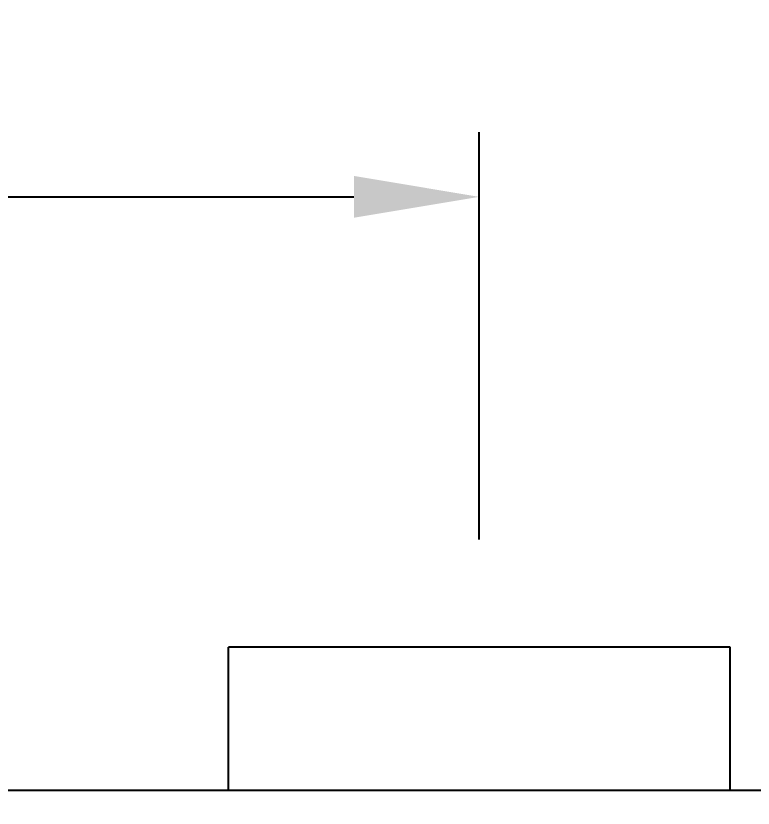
# Model space of a CAD drawing. Extents: x -17.4 to 61.4, y -22.6 to 16.1.
# Drawn here: x 12.414 to 13.443, y 0.855 to 1.959 of the extents above; entities that cross this region are included whole.
import ezdxf

# ---------------------------------------------------------------- set-up
doc = ezdxf.new("R2010")
doc.units = 0
doc.header["$LTSCALE"] = 2
doc.layers.get('0').update_dxf_attribs({"linetype": 'CONTINUOUS'})
doc.styles.get("Standard").update_dxf_attribs({"font": 'isocp.shx'})
doc.dimstyles.new('SYSTRA50', dxfattribs={"dimscale": 0.05, "dimtxt": 3.5, "dimasz": 3.5, "dimexe": 1.8, "dimexo": 3, "dimgap": 1, "dimtad": 1, "dimdec": 3, "dimzin": 0, "dimdsep": 46, "dimtxsty": 'Standard', "dimcen": 1, "dimclrd": 10, "dimclre": 10, "dimclrt": 50, "dimadec": 0, "dimazin": 0, "dimtfac": 1, "dimtdec": 3, "dimtix": 1, "dimtmove": 2, "dimatfit": 3, "dimfxl": 1, "dimtolj": 1, "dimtzin": 0, "dimarcsym": 0})

# ---------------------------------------------------------------- blocks, each defined once
blk = doc.blocks.new('*D45')
at = {"color": 10, "lineweight": -2, "transparency": 16777216}
for p, q in [((11.0609, 1.5399), (11.0609, 1.7969)), ((13.0609, 1.2291), (13.0609, 1.7969)), ((11.2359, 1.7069), (12.8859, 1.7069))]:
    blk.add_line(p, q, dxfattribs=at)
at = {"color": 10, "transparency": 16777216}
for points in [[(11.2359, 1.7361), (11.2359, 1.6778), (11.0609, 1.7069)], [(12.8859, 1.7361), (12.8859, 1.6778), (13.0609, 1.7069)]]:
    blk.add_solid(points, dxfattribs=at)
at = {"color": 50, "transparency": 16777216, "insert": (12.0609, 1.8445), "char_height": 0.175, "attachment_point": 5}
blk.add_mtext('\\A1;2.000', dxfattribs=at)
blk = doc.blocks.new('*D47')
at = {"color": 10, "lineweight": -2, "transparency": 16777216}
for p, q in [((12.7109, 0.7291), (12.7109, 0.3404)), ((13.4109, 0.7291), (13.4109, 0.3404)), ((13.2359, 0.4304), (12.8859, 0.4304))]:
    blk.add_line(p, q, dxfattribs=at)
at = {"color": 10, "transparency": 16777216}
for points in [[(12.8859, 0.4595), (12.8859, 0.4012), (12.7109, 0.4304)], [(13.2359, 0.4595), (13.2359, 0.4012), (13.4109, 0.4304)]]:
    blk.add_solid(points, dxfattribs=at)
at = {"color": 50, "transparency": 16777216, "insert": (13.0609, 0.5679), "char_height": 0.175, "attachment_point": 5}
blk.add_mtext('\\A1;0.700', dxfattribs=at)

msp = doc.modelspace()

# ---------------------------------------------------------------- linework, layer by layer
for p, q in [((13.4109, 1.0791), (12.7109, 1.0791)), ((12.7109, 0.8791), (12.7109, 1.0791)), ((13.4109, 0.8791), (13.4109, 1.0791)), ((60.3312, 0.8791), (4.6609, 0.8791))]:
    msp.add_line(p, q)

# ---------------------------------------------------------------- dimensions: what is measured, and where the dimension line sits
dim = msp.add_linear_dim(base=(13.0609, 1.7069), p1=(11.0609, 1.3899), p2=(13.0609, 1.0791), dimstyle='SYSTRA50')
dim.commit()
dim.dimension.update_dxf_attribs({"geometry": '*D45', "text_midpoint": (12.0609, 1.8445)})
dim = msp.add_aligned_dim(p1=(13.4109, 0.8791), p2=(12.7109, 0.8791), distance=0.4488, dimstyle='SYSTRA50')
dim.commit()
dim.dimension.update_dxf_attribs({"geometry": '*D47', "text_midpoint": (13.0609, 0.5679)})

doc.saveas('drawing.dxf')
